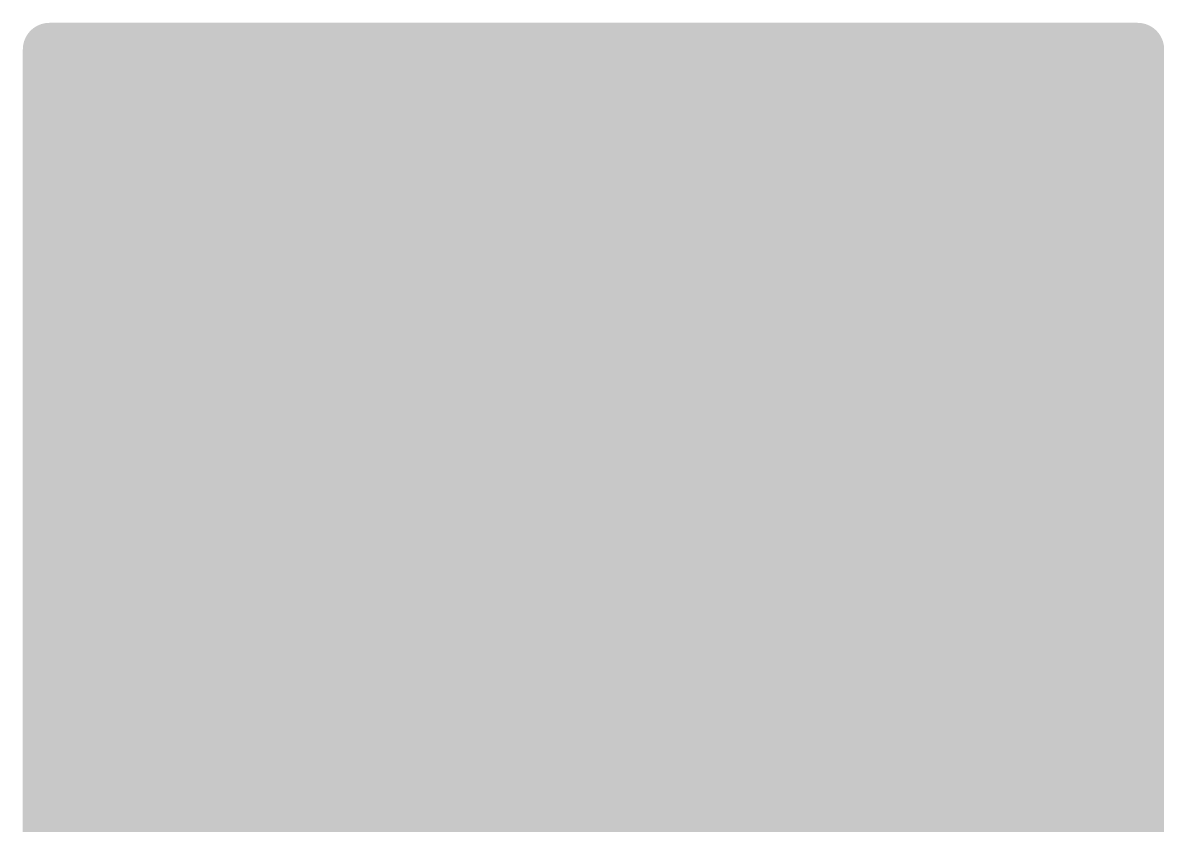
# Model space of a CAD drawing. Extents: x -4 to 157, y -7 to 87.
# Drawn here: x 61.795 to 62.341, y 29.325 to 29.708 of the extents above; entities that cross this region are included whole.
import ezdxf

# ---------------------------------------------------------------- set-up
doc = ezdxf.new("R2010")
doc.units = 0
doc.layers.add('2D_LINE_126', color=255, linetype='CONTINUOUS')

# ---------------------------------------------------------------- blocks, each defined once
blk = doc.blocks.new('SMOOTH_0$0254')
at = {"const_width": 0.0127}
blk.add_lwpolyline([(-0.00635, 0, 1), (0.00635, 0, 1)], format="xyb", close=True, dxfattribs=at)
blk = doc.blocks.new('DRAWING_207')
at = {"layer": '2D_LINE_126', "const_width": 0.0254}
for points in [[(0, 3.43136), (-0.51989, 3.43136)], [(-0.51989, 3.43136), (-0.51989, 1.14379)], [(-0.51989, 3.43086), (-0.51939, 3.43136)], [(-0.51989, 3.42946), (-0.51799, 3.43136)], [(-0.51989, 3.42808), (-0.51661, 3.43136)], [(-0.51989, 3.42669), (-0.51522, 3.43136)], [(-0.51989, 3.4253), (-0.51383, 3.43136)], [(-0.51989, 3.42391), (-0.51244, 3.43136)], [(-0.51989, 3.42252), (-0.51105, 3.43136)], [(-0.51989, 3.42113), (-0.50966, 3.43136)], [(-0.51989, 3.41974), (-0.50827, 3.43136)], [(-0.51989, 3.41835), (-0.50688, 3.43136)], [(-0.51989, 3.41696), (-0.50549, 3.43136)], [(-0.51989, 3.41557), (-0.5041, 3.43136)], [(-0.51989, 3.41418), (-0.50271, 3.43136)], [(-0.51989, 3.41279), (-0.50132, 3.43136)], [(-0.51989, 3.4114), (-0.49993, 3.43136)], [(-0.51989, 3.41001), (-0.49854, 3.43136)], [(-0.51989, 3.40862), (-0.49715, 3.43136)], [(-0.51989, 3.40723), (-0.49576, 3.43136)], [(-0.51989, 3.40584), (-0.49437, 3.43136)], [(-0.51989, 3.40445), (-0.49298, 3.43136)], [(-0.51989, 3.40306), (-0.49159, 3.43136)], [(-0.51989, 3.40168), (-0.49021, 3.43136)], [(-0.51989, 3.40029), (-0.48882, 3.43136)], [(-0.51989, 3.3989), (-0.48743, 3.43136)], [(-0.51989, 3.39751), (-0.48604, 3.43136)], [(-0.51989, 3.39612), (-0.48465, 3.43136)], [(-0.51989, 3.39473), (-0.48326, 3.43136)], [(-0.51989, 3.39334), (-0.48187, 3.43136)], [(-0.51989, 3.39195), (-0.48048, 3.43136)], [(-0.51989, 3.39056), (-0.47909, 3.43136)], [(-0.51989, 3.38917), (-0.4777, 3.43136)], [(-0.51989, 3.38778), (-0.47631, 3.43136)], [(-0.51989, 3.38639), (-0.47492, 3.43136)], [(-0.51989, 3.385), (-0.47353, 3.43136)], [(-0.51989, 3.38361), (-0.47214, 3.43136)], [(-0.51989, 3.38222), (-0.47075, 3.43136)], [(-0.51989, 3.38083), (-0.46936, 3.43136)], [(-0.51989, 3.37944), (-0.46797, 3.43136)], [(-0.51989, 3.37806), (-0.46659, 3.43136)], [(-0.51989, 3.37667), (-0.4652, 3.43136)], [(-0.51989, 3.37528), (-0.46381, 3.43136)], [(-0.51989, 3.37389), (-0.46242, 3.43136)], [(-0.51989, 3.3725), (-0.46103, 3.43136)], [(-0.51989, 3.37111), (-0.45964, 3.43136)], [(-0.51989, 3.36972), (-0.45825, 3.43136)], [(-0.51989, 3.36833), (-0.45686, 3.43136)], [(-0.51989, 3.36694), (-0.45547, 3.43136)], [(-0.51989, 3.36555), (-0.45408, 3.43136)], [(-0.51989, 3.36416), (-0.45269, 3.43136)], [(-0.51989, 3.36277), (-0.4513, 3.43136)], [(-0.51989, 3.36138), (-0.44991, 3.43136)], [(-0.51989, 3.35999), (-0.44852, 3.43136)], [(-0.51989, 3.3586), (-0.44713, 3.43136)], [(-0.51989, 3.35721), (-0.44574, 3.43136)], [(-0.51989, 3.35582), (-0.44435, 3.43136)], [(-0.51989, 3.35443), (-0.44296, 3.43136)], [(-0.51989, 3.35304), (-0.44157, 3.43136)], [(-0.51989, 3.35166), (-0.44019, 3.43136)], [(-0.51989, 3.35026), (-0.43879, 3.43136)], [(-0.51989, 3.34888), (-0.43741, 3.43136)], [(-0.51989, 3.34749), (-0.43602, 3.43136)], [(-0.51989, 3.3461), (-0.43463, 3.43136)], [(-0.51989, 3.34471), (-0.43324, 3.43136)], [(-0.51989, 3.34332), (-0.43185, 3.43136)], [(-0.51989, 3.34193), (-0.43046, 3.43136)], [(-0.51989, 3.34054), (-0.42907, 3.43136)], [(-0.51989, 3.33915), (-0.42768, 3.43136)], [(-0.51989, 3.33776), (-0.42629, 3.43136)], [(-0.51989, 3.33637), (-0.4249, 3.43136)], [(-0.51989, 3.33498), (-0.42351, 3.43136)], [(-0.51989, 3.33359), (-0.42212, 3.43136)], [(-0.51989, 3.3322), (-0.42073, 3.43136)], [(-0.51989, 3.33081), (-0.41934, 3.43136)], [(-0.51989, 3.32942), (-0.41795, 3.43136)], [(-0.51989, 3.32803), (-0.41656, 3.43136)], [(-0.51989, 3.32664), (-0.41517, 3.43136)], [(-0.51989, 3.32526), (-0.41379, 3.43136)], [(-0.51989, 3.32387), (-0.4124, 3.43136)], [(-0.51989, 3.32248), (-0.41101, 3.43136)], [(-0.51989, 3.32109), (-0.40962, 3.43136)], [(-0.51989, 3.3197), (-0.40823, 3.43136)], [(-0.51989, 3.31831), (-0.40684, 3.43136)], [(-0.51989, 3.31692), (-0.40545, 3.43136)], [(-0.51989, 3.31553), (-0.40406, 3.43136)], [(-0.51989, 3.31414), (-0.40267, 3.43136)], [(-0.51989, 3.31275), (-0.40128, 3.43136)], [(-0.51989, 3.31136), (-0.39989, 3.43136)], [(-0.51989, 3.30997), (-0.3985, 3.43136)], [(-0.51989, 3.30858), (-0.39711, 3.43136)], [(-0.51989, 3.30719), (-0.39572, 3.43136)], [(-0.51989, 3.3058), (-0.39433, 3.43136)], [(-0.51989, 3.30441), (-0.39294, 3.43136)], [(-0.51989, 3.30302), (-0.39155, 3.43136)], [(-0.51989, 3.30163), (-0.39016, 3.43136)], [(-0.51989, 3.30025), (-0.38878, 3.43136)], [(-0.51989, 3.29886), (-0.38739, 3.43136)], [(-0.51989, 3.29747), (-0.386, 3.43136)], [(-0.51989, 3.29608), (-0.38461, 3.43136)], [(-0.51989, 3.29469), (-0.38322, 3.43136)], [(-0.51989, 3.2933), (-0.38183, 3.43136)], [(-0.51989, 3.29191), (-0.38044, 3.43136)], [(-0.51989, 3.29052), (-0.37905, 3.43136)], [(-0.51989, 3.28913), (-0.37766, 3.43136)], [(-0.51989, 3.28774), (-0.37627, 3.43136)], [(-0.51989, 3.28635), (-0.37488, 3.43136)], [(-0.51989, 3.28496), (-0.37349, 3.43136)], [(-0.51989, 3.28357), (-0.3721, 3.43136)], [(-0.51989, 3.28218), (-0.37071, 3.43136)], [(-0.51989, 3.28079), (-0.36932, 3.43136)], [(-0.51989, 3.2794), (-0.36793, 3.43136)], [(-0.51989, 3.27801), (-0.36654, 3.43136)], [(-0.51989, 3.27662), (-0.36515, 3.43136)], [(-0.51989, 3.27523), (-0.36377, 3.43136)], [(-0.51989, 3.27384), (-0.36237, 3.43136)], [(-0.51989, 3.27246), (-0.36099, 3.43136)], [(-0.51989, 3.27107), (-0.3596, 3.43136)], [(-0.51989, 3.26968), (-0.35821, 3.43136)], [(-0.51989, 3.26829), (-0.35682, 3.43136)], [(-0.51989, 3.2669), (-0.35543, 3.43136)], [(-0.51989, 3.26551), (-0.35404, 3.43136)], [(-0.51989, 3.26412), (-0.35265, 3.43136)], [(-0.51989, 3.26273), (-0.35126, 3.43136)], [(-0.51989, 3.26134), (-0.34987, 3.43136)], [(-0.51989, 3.25995), (-0.34848, 3.43136)], [(-0.51989, 3.25856), (-0.34709, 3.43136)], [(-0.51989, 3.25717), (-0.3457, 3.43136)], [(-0.51989, 3.25578), (-0.34431, 3.43136)], [(-0.51989, 3.25439), (-0.34292, 3.43136)], [(-0.51989, 3.253), (-0.34153, 3.43136)], [(-0.51989, 3.25161), (-0.34014, 3.43136)], [(-0.51989, 3.25022), (-0.33875, 3.43136)], [(-0.51989, 3.24883), (-0.33736, 3.43136)], [(-0.51989, 3.24745), (-0.33598, 3.43136)], [(-0.51989, 3.24606), (-0.33459, 3.43136)], [(-0.51989, 3.24467), (-0.3332, 3.43136)], [(-0.51989, 3.24328), (-0.33181, 3.43136)], [(-0.51989, 3.24189), (-0.33042, 3.43136)], [(-0.51989, 3.2405), (-0.32903, 3.43136)], [(-0.51989, 3.23911), (-0.32764, 3.43136)], [(-0.51989, 3.23772), (-0.32625, 3.43136)], [(-0.51989, 3.23633), (-0.32486, 3.43136)], [(-0.51989, 3.23494), (-0.32347, 3.43136)], [(-0.51989, 3.23355), (-0.32208, 3.43136)], [(-0.51989, 3.23216), (-0.32069, 3.43136)], [(-0.51989, 3.23077), (-0.3193, 3.43136)], [(-0.51989, 3.22938), (-0.31791, 3.43136)], [(-0.51989, 3.22799), (-0.31652, 3.43136)], [(-0.51989, 3.2266), (-0.31513, 3.43136)], [(-0.51989, 3.22521), (-0.31374, 3.43136)], [(-0.51989, 3.22382), (-0.31235, 3.43136)], [(-0.51989, 3.22243), (-0.31097, 3.43136)], [(-0.51989, 3.22105), (-0.30958, 3.43136)], [(-0.51989, 3.21966), (-0.30819, 3.43136)], [(-0.51989, 3.21827), (-0.3068, 3.43136)], [(-0.51989, 3.21688), (-0.30541, 3.43136)], [(-0.51989, 3.21549), (-0.30402, 3.43136)], [(-0.51989, 3.2141), (-0.30263, 3.43136)], [(-0.51989, 3.21271), (-0.30124, 3.43136)], [(-0.51989, 3.21132), (-0.29985, 3.43136)], [(-0.51989, 3.20993), (-0.29846, 3.43136)], [(-0.51989, 3.20854), (-0.29707, 3.43136)], [(-0.51989, 3.20715), (-0.29568, 3.43136)], [(-0.51989, 3.20576), (-0.29429, 3.43136)], [(-0.51989, 3.20437), (-0.2929, 3.43136)], [(-0.51989, 3.20298), (-0.29151, 3.43136)], [(-0.51989, 3.20159), (-0.29012, 3.43136)], [(-0.51989, 3.2002), (-0.28873, 3.43136)], [(-0.51989, 3.19881), (-0.28734, 3.43136)], [(-0.51989, 3.19742), (-0.28595, 3.43136)], [(-0.51989, 3.19603), (-0.28457, 3.43136)], [(-0.51989, 3.19464), (-0.28317, 3.43136)], [(-0.51989, 3.19326), (-0.28179, 3.43136)], [(-0.51989, 3.19187), (-0.2804, 3.43136)], [(-0.51989, 3.19048), (-0.27901, 3.43136)], [(-0.51989, 3.18909), (-0.27762, 3.43136)], [(-0.51989, 3.1877), (-0.27623, 3.43136)], [(-0.51989, 3.18631), (-0.27484, 3.43136)], [(-0.51989, 3.18492), (-0.27345, 3.43136)], [(-0.51989, 3.18353), (-0.27206, 3.43136)], [(-0.51989, 3.18214), (-0.27067, 3.43136)], [(-0.51989, 3.18075), (-0.26928, 3.43136)], [(-0.51989, 3.17936), (-0.26789, 3.43136)], [(-0.51989, 3.17797), (-0.2665, 3.43136)], [(-0.51989, 3.17658), (-0.26511, 3.43136)], [(-0.51989, 3.17519), (-0.26372, 3.43136)], [(-0.51989, 3.1738), (-0.26233, 3.43136)], [(-0.51989, 3.17241), (-0.26094, 3.43136)], [(-0.51989, 3.17102), (-0.25955, 3.43136)], [(-0.51989, 3.16964), (-0.25817, 3.43136)], [(-0.51989, 3.16825), (-0.25678, 3.43136)], [(-0.51989, 3.16686), (-0.25539, 3.43136)], [(-0.51989, 3.16547), (-0.254, 3.43136)], [(-0.51989, 3.16408), (-0.25261, 3.43136)], [(-0.51989, 3.16269), (-0.25122, 3.43136)], [(-0.51989, 3.1613), (-0.24983, 3.43136)], [(-0.51989, 3.15991), (-0.24844, 3.43136)], [(-0.51989, 3.15852), (-0.24705, 3.43136)], [(-0.51989, 3.15713), (-0.24566, 3.43136)], [(-0.51989, 3.15574), (-0.24427, 3.43136)], [(-0.51989, 3.15435), (-0.24288, 3.43136)], [(-0.51989, 3.15296), (-0.24149, 3.43136)], [(-0.51989, 3.15157), (-0.2401, 3.43136)], [(-0.51989, 3.15018), (-0.23871, 3.43136)], [(-0.51989, 3.14879), (-0.23732, 3.43136)], [(-0.51989, 3.1474), (-0.23593, 3.43136)], [(-0.51989, 3.14601), (-0.23454, 3.43136)], [(-0.51989, 3.14463), (-0.23316, 3.43136)], [(-0.51989, 3.14323), (-0.23177, 3.43136)], [(-0.51989, 3.14185), (-0.23038, 3.43136)], [(-0.51989, 3.14046), (-0.22899, 3.43136)], [(-0.51989, 3.13907), (-0.2276, 3.43136)], [(-0.51989, 3.13768), (-0.22621, 3.43136)], [(-0.51989, 3.13629), (-0.22482, 3.43136)], [(-0.51989, 3.1349), (-0.22343, 3.43136)], [(-0.51989, 3.13351), (-0.22204, 3.43136)], [(-0.51989, 3.13212), (-0.22065, 3.43136)], [(-0.51989, 3.13073), (-0.21926, 3.43136)], [(-0.51989, 3.12934), (-0.21787, 3.43136)], [(-0.51989, 3.12795), (-0.21648, 3.43136)], [(-0.51989, 3.12656), (-0.21509, 3.43136)], [(-0.51989, 3.12517), (-0.2137, 3.43136)], [(-0.51989, 3.12378), (-0.21231, 3.43136)], [(-0.51989, 3.12239), (-0.21092, 3.43136)], [(-0.51989, 3.121), (-0.20953, 3.43136)], [(-0.51989, 3.11961), (-0.20815, 3.43136)], [(-0.51989, 3.11822), (-0.20675, 3.43136)], [(-0.51989, 3.11683), (-0.20537, 3.43136)], [(-0.51989, 3.11545), (-0.20398, 3.43136)], [(-0.51989, 3.11406), (-0.20259, 3.43136)], [(-0.51989, 3.11267), (-0.2012, 3.43136)], [(-0.51989, 3.11128), (-0.19981, 3.43136)], [(-0.51989, 3.10989), (-0.19842, 3.43136)], [(-0.51989, 3.1085), (-0.19703, 3.43136)], [(-0.51989, 3.10711), (-0.19564, 3.43136)], [(-0.51989, 3.10572), (-0.19425, 3.43136)], [(-0.51989, 3.10433), (-0.19286, 3.43136)], [(-0.51989, 3.10294), (-0.19147, 3.43136)], [(-0.51989, 3.10155), (-0.19008, 3.43136)], [(-0.51989, 3.10016), (-0.18869, 3.43136)], [(-0.51989, 3.09877), (-0.1873, 3.43136)], [(-0.51989, 3.09738), (-0.18591, 3.43136)], [(-0.51989, 3.09599), (-0.18452, 3.43136)], [(-0.51989, 3.0946), (-0.18313, 3.43136)], [(-0.51989, 3.09321), (-0.18174, 3.43136)], [(-0.51989, 3.09183), (-0.18036, 3.43136)], [(-0.51989, 3.09044), (-0.17897, 3.43136)], [(-0.51989, 3.08905), (-0.17758, 3.43136)], [(-0.51989, 3.08766), (-0.17619, 3.43136)], [(-0.51989, 3.08627), (-0.1748, 3.43136)], [(-0.51989, 3.08488), (-0.17341, 3.43136)], [(-0.51989, 3.08349), (-0.17202, 3.43136)], [(-0.51989, 3.0821), (-0.17063, 3.43136)], [(-0.51989, 3.08071), (-0.16924, 3.43136)], [(-0.51989, 3.07932), (-0.16785, 3.43136)], [(-0.51989, 3.07793), (-0.16646, 3.43136)], [(-0.51989, 3.07654), (-0.16507, 3.43136)], [(-0.51989, 3.07515), (-0.16368, 3.43136)], [(-0.51989, 3.07376), (-0.16229, 3.43136)], [(-0.51989, 3.07237), (-0.1609, 3.43136)], [(-0.51989, 3.07098), (-0.15951, 3.43136)], [(-0.51989, 3.06959), (-0.15812, 3.43136)], [(-0.51989, 3.0682), (-0.15673, 3.43136)], [(-0.51989, 3.06681), (-0.15535, 3.43136)], [(-0.51989, 3.06543), (-0.15396, 3.43136)], [(-0.51989, 3.06403), (-0.15257, 3.43136)], [(-0.51989, 3.06265), (-0.15118, 3.43136)], [(-0.51989, 3.06126), (-0.14979, 3.43136)], [(-0.51989, 3.05987), (-0.1484, 3.43136)], [(-0.51989, 3.05848), (-0.14701, 3.43136)], [(-0.51989, 3.05709), (-0.14562, 3.43136)], [(-0.51989, 3.0557), (-0.14423, 3.43136)], [(-0.51989, 3.05431), (-0.14284, 3.43136)], [(-0.51989, 3.05292), (-0.14145, 3.43136)], [(-0.51989, 3.05153), (-0.14006, 3.43136)], [(-0.51989, 3.05014), (-0.13867, 3.43136)], [(-0.51989, 3.04875), (-0.13728, 3.43136)], [(-0.51989, 3.04736), (-0.13589, 3.43136)], [(-0.51989, 3.04597), (-0.1345, 3.43136)], [(-0.51989, 3.04458), (-0.13311, 3.43136)], [(-0.51989, 3.04319), (-0.13172, 3.43136)], [(-0.51989, 3.0418), (-0.13033, 3.43136)], [(-0.51989, 3.04041), (-0.12895, 3.43136)], [(-0.51989, 3.03903), (-0.12756, 3.43136)], [(-0.51989, 3.03764), (-0.12617, 3.43136)], [(-0.51989, 3.03625), (-0.12478, 3.43136)], [(-0.51989, 3.03486), (-0.12339, 3.43136)], [(-0.51989, 3.03347), (-0.122, 3.43136)], [(-0.51989, 3.03208), (-0.12061, 3.43136)], [(-0.51989, 3.03069), (-0.11922, 3.43136)], [(-0.51989, 3.0293), (-0.11783, 3.43136)], [(-0.51989, 3.02791), (-0.11644, 3.43136)], [(-0.51989, 3.02652), (-0.11505, 3.43136)], [(-0.51989, 3.02513), (-0.11366, 3.43136)], [(-0.51989, 3.02374), (-0.11227, 3.43136)], [(-0.51989, 3.02235), (-0.11088, 3.43136)], [(-0.51989, 3.02096), (-0.10949, 3.43136)], [(-0.51989, 3.01957), (-0.1081, 3.43136)], [(-0.51989, 3.01818), (-0.10671, 3.43136)], [(-0.51989, 3.01679), (-0.10532, 3.43136)], [(-0.51989, 3.0154), (-0.10393, 3.43136)], [(-0.51989, 3.01402), (-0.10255, 3.43136)], [(-0.51989, 3.01263), (-0.10116, 3.43136)], [(-0.51989, 3.01124), (-0.09977, 3.43136)], [(-0.51989, 3.00985), (-0.09838, 3.43136)], [(-0.51989, 3.00846), (-0.09699, 3.43136)], [(-0.51989, 3.00707), (-0.0956, 3.43136)], [(-0.51989, 3.00568), (-0.09421, 3.43136)], [(-0.51989, 3.00429), (-0.09282, 3.43136)], [(-0.51989, 3.0029), (-0.09143, 3.43136)], [(-0.51989, 3.00151), (-0.09004, 3.43136)], [(-0.51989, 3.00012), (-0.08865, 3.43136)], [(-0.51989, 2.99873), (-0.08726, 3.43136)], [(-0.51989, 2.99734), (-0.08587, 3.43136)], [(-0.51989, 2.99595), (-0.08448, 3.43136)], [(-0.51989, 2.99456), (-0.08309, 3.43136)], [(-0.51989, 2.99317), (-0.0817, 3.43136)], [(-0.51989, 2.99178), (-0.08031, 3.43136)], [(-0.51989, 2.99039), (-0.07892, 3.43136)], [(-0.51989, 2.98901), (-0.07754, 3.43136)], [(-0.51989, 2.98761), (-0.07615, 3.43136)], [(-0.51989, 2.98623), (-0.07476, 3.43136)], [(-0.51989, 2.98484), (-0.07337, 3.43136)], [(-0.51989, 2.98345), (-0.07198, 3.43136)], [(-0.51989, 2.98206), (-0.07059, 3.43136)], [(-0.51989, 2.98067), (-0.0692, 3.43136)], [(-0.51989, 2.97928), (-0.06781, 3.43136)], [(-0.51989, 2.97789), (-0.06642, 3.43136)], [(-0.51989, 2.9765), (-0.06503, 3.43136)], [(-0.51989, 2.97511), (-0.06364, 3.43136)], [(-0.51989, 2.97372), (-0.06225, 3.43136)], [(-0.51989, 2.97233), (-0.06086, 3.43136)], [(-0.51989, 2.97094), (-0.05947, 3.43136)], [(-0.51989, 2.96955), (-0.05808, 3.43136)], [(-0.51989, 2.96816), (-0.05669, 3.43136)], [(-0.51989, 2.96677), (-0.0553, 3.43136)], [(-0.51989, 2.96538), (-0.05391, 3.43136)], [(-0.51989, 2.96399), (-0.05252, 3.43136)], [(-0.51989, 2.9626), (-0.05113, 3.43136)], [(-0.51989, 2.96122), (-0.04975, 3.43136)], [(-0.51989, 2.95983), (-0.04836, 3.43136)], [(-0.51989, 2.95844), (-0.04697, 3.43136)], [(-0.51989, 2.95705), (-0.04558, 3.43136)], [(-0.51989, 2.95566), (-0.04419, 3.43136)], [(-0.51989, 2.95427), (-0.0428, 3.43136)], [(-0.51989, 2.95288), (-0.04141, 3.43136)], [(-0.51989, 2.95149), (-0.04002, 3.43136)], [(-0.51989, 2.9501), (-0.03863, 3.43136)], [(-0.51989, 2.94871), (-0.03724, 3.43136)], [(-0.51989, 2.94732), (-0.03585, 3.43136)], [(-0.51989, 2.94593), (-0.03446, 3.43136)], [(-0.51989, 2.94454), (-0.03307, 3.43136)], [(-0.51989, 2.94315), (-0.03168, 3.43136)], [(-0.51989, 2.94176), (-0.03029, 3.43136)], [(-0.51989, 2.94037), (-0.0289, 3.43136)], [(-0.51989, 2.93898), (-0.02751, 3.43136)], [(-0.51989, 2.93759), (-0.02612, 3.43136)], [(-0.51989, 2.93621), (-0.02474, 3.43136)], [(-0.51989, 2.93482), (-0.02335, 3.43136)], [(-0.51989, 2.93343), (-0.02196, 3.43136)], [(-0.51989, 2.93204), (-0.02057, 3.43136)], [(-0.51989, 2.93065), (-0.01918, 3.43136)], [(-0.51989, 2.92926), (-0.01779, 3.43136)], [(-0.51989, 2.92787), (-0.0164, 3.43136)], [(-0.51989, 2.92648), (-0.01501, 3.43136)], [(-0.51989, 2.92509), (-0.01362, 3.43136)], [(-0.51989, 2.9237), (-0.01223, 3.43136)], [(-0.51989, 2.92231), (-0.01084, 3.43136)], [(-0.51989, 2.92092), (-0.00945, 3.43136)], [(-0.51989, 2.91953), (-0.00806, 3.43136)], [(-0.51989, 2.91814), (-0.00667, 3.43136)], [(-0.51989, 2.91675), (-0.00528, 3.43136)], [(-0.51989, 2.91536), (-0.00389, 3.43136)], [(-0.51989, 2.91397), (-0.0025, 3.43136)], [(-0.51989, 2.91258), (-0.00111, 3.43136)], [(-0.51989, 2.91119), (0, 3.43109)], [(-0.51989, 2.90981), (0, 3.4297)], [(-0.51989, 2.90841), (0, 3.42831)], [(0, 2.59954), (0, 3.43136)], [(-0.51989, 2.90703), (0, 3.42692)], [(-0.51989, 2.90564), (0, 3.42553)], [(-0.51989, 2.90425), (0, 3.42414)], [(-0.51989, 2.90286), (0, 3.42275)], [(-0.51989, 2.90147), (0, 3.42136)], [(-0.51989, 2.90008), (0, 3.41997)], [(-0.51989, 2.89869), (0, 3.41858)], [(-0.51989, 2.8973), (0, 3.41719)], [(-0.51989, 2.89591), (0, 3.4158)], [(-0.51989, 2.89452), (0, 3.41441)], [(-0.51989, 2.89313), (0, 3.41302)], [(-0.51989, 2.89174), (0, 3.41163)], [(-0.51989, 2.89035), (0, 3.41024)], [(-0.51989, 2.88896), (0, 3.40885)], [(-0.51989, 2.88757), (0, 3.40747)], [(-0.51989, 2.88618), (0, 3.40608)], [(-0.51989, 2.88479), (0, 3.40469)], [(-0.51989, 2.88341), (0, 3.4033)], [(-0.51989, 2.88202), (0, 3.40191)], [(-0.51989, 2.88063), (0, 3.40052)], [(-0.51989, 2.87924), (0, 3.39913)], [(-0.51989, 2.87785), (0, 3.39774)], [(-0.51989, 2.87646), (0, 3.39635)], [(-0.51989, 2.87507), (0, 3.39496)], [(-0.51989, 2.87368), (0, 3.39357)], [(-0.51989, 2.87229), (0, 3.39218)], [(-0.51989, 2.8709), (0, 3.39079)], [(-0.51989, 2.86951), (0, 3.3894)], [(-0.51989, 2.86812), (0, 3.38801)], [(-0.51989, 2.86673), (0, 3.38662)], [(-0.51989, 2.86534), (0, 3.38523)], [(-0.51989, 2.86395), (0, 3.38384)], [(-0.51989, 2.86256), (0, 3.38246)], [(-0.51989, 2.86117), (0, 3.38107)], [(-0.51989, 2.85978), (0, 3.37968)], [(-0.51989, 2.8584), (0, 3.37829)], [(-0.51989, 2.85701), (0, 3.3769)], [(-0.51989, 2.85562), (0, 3.37551)], [(-0.51989, 2.85423), (0, 3.37412)], [(-0.51989, 2.85284), (0, 3.37273)], [(-0.51989, 2.85145), (0, 3.37134)], [(-0.51989, 2.85006), (0, 3.36995)], [(-0.51989, 2.84867), (0, 3.36856)], [(-0.51989, 2.84728), (0, 3.36717)], [(-0.51989, 2.84589), (0, 3.36578)], [(-0.51989, 2.8445), (0, 3.36439)], [(-0.51989, 2.84311), (0, 3.363)], [(-0.51989, 2.84172), (0, 3.36161)], [(-0.51989, 2.84033), (0, 3.36022)], [(-0.51989, 2.83894), (0, 3.35883)], [(-0.51989, 2.83755), (0, 3.35745)], [(-0.51989, 2.83616), (0, 3.35605)], [(-0.51989, 2.83477), (0, 3.35467)], [(-0.51989, 2.83339), (0, 3.35328)], [(-0.51989, 2.83199), (0, 3.35189)], [(-0.51989, 2.83061), (0, 3.3505)], [(-0.51989, 2.82922), (0, 3.34911)], [(-0.51989, 2.82783), (0, 3.34772)], [(-0.51989, 2.82644), (0, 3.34633)], [(-0.51989, 2.82505), (0, 3.34494)], [(-0.51989, 2.82366), (0, 3.34355)], [(-0.51989, 2.82227), (0, 3.34216)], [(-0.51989, 2.82088), (0, 3.34077)], [(-0.51989, 2.81949), (0, 3.33938)], [(-0.51989, 2.8181), (0, 3.33799)], [(-0.51989, 2.81671), (0, 3.3366)], [(-0.51989, 2.81532), (0, 3.33521)], [(-0.51989, 2.81393), (0, 3.33382)], [(-0.51989, 2.81254), (0, 3.33243)], [(-0.51989, 2.81115), (0, 3.33104)], [(-0.51989, 2.80976), (0, 3.32966)], [(-0.51989, 2.80837), (0, 3.32827)], [(-0.51989, 2.80698), (0, 3.32688)], [(-0.51989, 2.8056), (0, 3.32549)], [(-0.51989, 2.80421), (0, 3.3241)], [(-0.51989, 2.80282), (0, 3.32271)], [(-0.51989, 2.80143), (0, 3.32132)], [(-0.51989, 2.80004), (0, 3.31993)], [(-0.51989, 2.79865), (0, 3.31854)], [(-0.51989, 2.79726), (0, 3.31715)], [(-0.51989, 2.79587), (0, 3.31576)], [(-0.51989, 2.79448), (0, 3.31437)], [(-0.51989, 2.79309), (0, 3.31298)], [(-0.51989, 2.7917), (0, 3.31159)], [(-0.51989, 2.79031), (0, 3.3102)], [(-0.51989, 2.78892), (0, 3.30881)], [(-0.51989, 2.78753), (0, 3.30742)], [(-0.51989, 2.78614), (0, 3.30603)], [(-0.51989, 2.78475), (0, 3.30465)], [(-0.51989, 2.78336), (0, 3.30326)], [(-0.51989, 2.78197), (0, 3.30187)], [(-0.51989, 2.78059), (0, 3.30048)], [(-0.51989, 2.7792), (0, 3.29909)], [(-0.51989, 2.77781), (0, 3.2977)], [(-0.51989, 2.77642), (0, 3.29631)], [(-0.51989, 2.77503), (0, 3.29492)], [(-0.51989, 2.77364), (0, 3.29353)], [(-0.51989, 2.77225), (0, 3.29214)], [(-0.51989, 2.77086), (0, 3.29075)], [(-0.51989, 2.76947), (0, 3.28936)], [(-0.51989, 2.76808), (0, 3.28797)], [(-0.51989, 2.76669), (0, 3.28658)], [(-0.51989, 2.7653), (0, 3.28519)], [(-0.51989, 2.76391), (0, 3.2838)], [(-0.51989, 2.76252), (0, 3.28241)], [(-0.51989, 2.76113), (0, 3.28102)], [(-0.51989, 2.75974), (0, 3.27963)], [(-0.51989, 2.75835), (0, 3.27825)], [(-0.51989, 2.75696), (0, 3.27686)], [(-0.51989, 2.75557), (0, 3.27547)], [(-0.51989, 2.75419), (0, 3.27408)], [(-0.51989, 2.7528), (0, 3.27269)], [(-0.51989, 2.75141), (0, 3.2713)], [(-0.51989, 2.75002), (0, 3.26991)], [(-0.51989, 2.74863), (0, 3.26852)], [(-0.51989, 2.74724), (0, 3.26713)], [(-0.51989, 2.74585), (0, 3.26574)], [(-0.51989, 2.74446), (0, 3.26435)], [(-0.51989, 2.74307), (0, 3.26296)], [(-0.51989, 2.74168), (0, 3.26157)], [(-0.51989, 2.74029), (0, 3.26018)], [(-0.51989, 2.7389), (0, 3.25879)], [(-0.51989, 2.73751), (0, 3.2574)], [(-0.51989, 2.73612), (0, 3.25601)], [(-0.51989, 2.73473), (0, 3.25462)], [(-0.51989, 2.73334), (0, 3.25323)], [(-0.51989, 2.73195), (0, 3.25185)], [(-0.51989, 2.73056), (0, 3.25046)], [(-0.51989, 2.72917), (0, 3.24907)], [(-0.51989, 2.72779), (0, 3.24768)], [(-0.51989, 2.7264), (0, 3.24629)], [(-0.51989, 2.72501), (0, 3.2449)], [(-0.51989, 2.72362), (0, 3.24351)], [(-0.51989, 2.72223), (0, 3.24212)], [(-0.51989, 2.72084), (0, 3.24073)], [(-0.51989, 2.71945), (0, 3.23934)], [(-0.51989, 2.71806), (0, 3.23795)], [(-0.51989, 2.71667), (0, 3.23656)], [(-0.51989, 2.71528), (0, 3.23517)], [(-0.51989, 2.71389), (0, 3.23378)], [(-0.51989, 2.7125), (0, 3.23239)], [(-0.51989, 2.71111), (0, 3.231)], [(-0.51989, 2.70972), (0, 3.22961)], [(-0.51989, 2.70833), (0, 3.22822)], [(-0.51989, 2.70694), (0, 3.22684)], [(-0.51989, 2.70555), (0, 3.22545)], [(-0.51989, 2.70416), (0, 3.22406)], [(-0.51989, 2.70278), (0, 3.22267)], [(-0.51989, 2.70139), (0, 3.22128)], [(-0.51989, 2.7), (0, 3.21989)], [(-0.51989, 2.69861), (0, 3.2185)], [(-0.51989, 2.69722), (0, 3.21711)], [(-0.51989, 2.69583), (0, 3.21572)], [(-0.51989, 2.69444), (0, 3.21433)], [(-0.51989, 2.69305), (0, 3.21294)], [(-0.51989, 2.69166), (0, 3.21155)], [(-0.51989, 2.69027), (0, 3.21016)], [(-0.51989, 2.68888), (0, 3.20877)], [(-0.51989, 2.68749), (0, 3.20738)], [(-0.51989, 2.6861), (0, 3.20599)], [(-0.51989, 2.68471), (0, 3.2046)], [(-0.51989, 2.68332), (0, 3.20321)], [(-0.51989, 2.68193), (0, 3.20183)], [(-0.51989, 2.68054), (0, 3.20043)], [(-0.51989, 2.67915), (0, 3.19905)], [(-0.51989, 2.67776), (0, 3.19766)], [(-0.51989, 2.67637), (0, 3.19627)], [(-0.51989, 2.67499), (0, 3.19488)], [(-0.51989, 2.6736), (0, 3.19349)], [(-0.51989, 2.67221), (0, 3.1921)], [(-0.51989, 2.67082), (0, 3.19071)], [(-0.51989, 2.66943), (0, 3.18932)], [(-0.51989, 2.66804), (0, 3.18793)], [(-0.51989, 2.66665), (0, 3.18654)], [(-0.51989, 2.66526), (0, 3.18515)], [(-0.51989, 2.66387), (0, 3.18376)], [(-0.51989, 2.66248), (0, 3.18237)], [(-0.51989, 2.66109), (0, 3.18098)], [(-0.51989, 2.6597), (0, 3.17959)], [(-0.51989, 2.65831), (0, 3.1782)], [(-0.51989, 2.65692), (0, 3.17681)], [(-0.51989, 2.65553), (0, 3.17542)], [(-0.51989, 2.65414), (0, 3.17404)], [(-0.51989, 2.65275), (0, 3.17265)], [(-0.51989, 2.65136), (0, 3.17126)], [(-0.51989, 2.64998), (0, 3.16987)], [(-0.51989, 2.64859), (0, 3.16848)], [(-0.51989, 2.6472), (0, 3.16709)], [(-0.51989, 2.64581), (0, 3.1657)], [(-0.51989, 2.64442), (0, 3.16431)], [(-0.51989, 2.64303), (0, 3.16292)], [(-0.51989, 2.64164), (0, 3.16153)], [(-0.51989, 2.64025), (0, 3.16014)], [(-0.51989, 2.63886), (0, 3.15875)], [(-0.51989, 2.63747), (0, 3.15736)], [(-0.51989, 2.63608), (0, 3.15597)], [(-0.51989, 2.63469), (0, 3.15458)], [(-0.51989, 2.6333), (0, 3.15319)], [(-0.51989, 2.63191), (0, 3.1518)], [(-0.51989, 2.63052), (0, 3.15041)], [(-0.51989, 2.62913), (0, 3.14903)], [(-0.51989, 2.62774), (0, 3.14764)], [(-0.51989, 2.62635), (0, 3.14625)], [(-0.51989, 2.62496), (0, 3.14486)], [(-0.51989, 2.62358), (0, 3.14347)], [(-0.51989, 2.62219), (0, 3.14208)], [(-0.51989, 2.6208), (0, 3.14069)], [(-0.51989, 2.61941), (0, 3.1393)], [(-0.51989, 2.61802), (0, 3.13791)], [(-0.51989, 2.61663), (0, 3.13652)], [(-0.51989, 2.61524), (0, 3.13513)], [(-0.51989, 2.61385), (0, 3.13374)], [(-0.51989, 2.61246), (0, 3.13235)], [(-0.51989, 2.61107), (0, 3.13096)], [(-0.51989, 2.60968), (0, 3.12957)], [(-0.51989, 2.60829), (0, 3.12818)], [(-0.51989, 2.6069), (0, 3.12679)], [(-0.51989, 2.60551), (0, 3.1254)], [(-0.51989, 2.60412), (0, 3.12401)], [(-0.51989, 2.60273), (0, 3.12263)], [(-0.51989, 2.60134), (0, 3.12124)], [(-0.51989, 2.59995), (0, 3.11985)], [(-0.51989, 2.59856), (0, 3.11846)], [(-0.51989, 2.59718), (0, 3.11707)], [(-0.51989, 2.59579), (0, 3.11568)], [(-0.51989, 2.5944), (0, 3.11429)], [(-0.51989, 2.59301), (0, 3.1129)], [(-0.51989, 2.59162), (0, 3.11151)], [(-0.51989, 2.59023), (0, 3.11012)], [(-0.51989, 2.58884), (0, 3.10873)], [(-0.51989, 2.58745), (0, 3.10734)], [(-0.51989, 2.58606), (0, 3.10595)], [(-0.51989, 2.58467), (0, 3.10456)], [(-0.51989, 2.58328), (0, 3.10317)], [(-0.51989, 2.58189), (0, 3.10178)], [(-0.51989, 2.5805), (0, 3.10039)], [(-0.51989, 2.57911), (0, 3.099)], [(-0.51989, 2.57772), (0, 3.09761)], [(-0.51989, 2.57633), (0, 3.09623)], [(-0.51989, 2.57494), (0, 3.09484)], [(-0.51989, 2.57355), (0, 3.09345)], [(-0.51989, 2.57217), (0, 3.09206)], [(-0.51989, 2.57078), (0, 3.09067)], [(-0.51989, 2.56939), (0, 3.08928)], [(-0.51989, 2.568), (0, 3.08789)], [(-0.51989, 2.56661), (0, 3.0865)], [(-0.51989, 2.56522), (0, 3.08511)], [(-0.51989, 2.56383), (0, 3.08372)], [(-0.51989, 2.56244), (0, 3.08233)], [(-0.51989, 2.56105), (0, 3.08094)], [(-0.51989, 2.55966), (0, 3.07955)], [(-0.51989, 2.55827), (0, 3.07816)], [(-0.51989, 2.55688), (0, 3.07677)], [(-0.51989, 2.55549), (0, 3.07538)], [(-0.51989, 2.5541), (0, 3.07399)], [(-0.51989, 2.55271), (0, 3.0726)], [(-0.51989, 2.55132), (0, 3.07122)], [(-0.51989, 2.54993), (0, 3.06983)], [(-0.51989, 2.54854), (0, 3.06844)], [(-0.51989, 2.54716), (0, 3.06705)], [(-0.51989, 2.54576), (0, 3.06566)], [(-0.51989, 2.54438), (0, 3.06427)], [(-0.51989, 2.54299), (0, 3.06288)], [(-0.51989, 2.5416), (0, 3.06149)], [(-0.51989, 2.54021), (0, 3.0601)], [(-0.51989, 2.53882), (0, 3.05871)], [(-0.51989, 2.53743), (0, 3.05732)], [(-0.51989, 2.53604), (0, 3.05593)], [(-0.51989, 2.53465), (0, 3.05454)], [(-0.51989, 2.53326), (0, 3.05315)], [(-0.51989, 2.53187), (0, 3.05176)], [(-0.51989, 2.53048), (0, 3.05037)], [(-0.51989, 2.52909), (0, 3.04898)]]:
    blk.add_lwpolyline(points, dxfattribs=at)
at = {"layer": '2D_LINE_126'}
for p in [(-0.51989, 3.43136), (-0.51989, 3.43136), (-0.51989, 3.43086), (-0.51989, 3.42946), (-0.51939, 3.43136), (-0.51799, 3.43136), (-0.51661, 3.43136), (-0.51522, 3.43136), (-0.51383, 3.43136), (-0.51244, 3.43136), (-0.51105, 3.43136), (-0.50966, 3.43136), (-0.50827, 3.43136), (-0.50688, 3.43136), (-0.50549, 3.43136), (-0.5041, 3.43136), (-0.50271, 3.43136), (-0.50132, 3.43136), (-0.49993, 3.43136), (-0.49854, 3.43136), (-0.49715, 3.43136), (-0.49576, 3.43136), (-0.49437, 3.43136), (-0.49298, 3.43136), (-0.49159, 3.43136), (-0.49021, 3.43136), (-0.48882, 3.43136), (-0.48743, 3.43136), (-0.48604, 3.43136), (-0.48465, 3.43136), (-0.48326, 3.43136), (-0.48187, 3.43136), (-0.48048, 3.43136), (-0.47909, 3.43136), (-0.4777, 3.43136), (-0.47631, 3.43136), (-0.47492, 3.43136), (-0.47353, 3.43136), (-0.47214, 3.43136), (-0.47075, 3.43136), (-0.46936, 3.43136), (-0.46797, 3.43136), (-0.46659, 3.43136), (-0.4652, 3.43136), (-0.46381, 3.43136), (-0.46242, 3.43136), (-0.46103, 3.43136), (-0.45964, 3.43136), (-0.45825, 3.43136), (-0.45686, 3.43136), (-0.45547, 3.43136), (-0.45408, 3.43136), (-0.45269, 3.43136), (-0.4513, 3.43136), (-0.44991, 3.43136), (-0.44852, 3.43136), (-0.44713, 3.43136), (-0.44574, 3.43136), (-0.44435, 3.43136), (-0.44296, 3.43136), (-0.44157, 3.43136), (-0.44019, 3.43136), (-0.43879, 3.43136), (-0.43741, 3.43136), (-0.43602, 3.43136), (-0.43463, 3.43136), (-0.43324, 3.43136), (-0.43185, 3.43136), (-0.43046, 3.43136), (-0.42907, 3.43136), (-0.42768, 3.43136), (-0.42629, 3.43136), (-0.4249, 3.43136), (-0.42351, 3.43136), (-0.42212, 3.43136), (-0.42073, 3.43136), (-0.41934, 3.43136), (-0.41795, 3.43136), (-0.41656, 3.43136), (-0.41517, 3.43136), (-0.41379, 3.43136), (-0.4124, 3.43136), (-0.41101, 3.43136), (-0.40962, 3.43136), (-0.40823, 3.43136), (-0.40684, 3.43136), (-0.40545, 3.43136), (-0.40406, 3.43136), (-0.40267, 3.43136), (-0.40128, 3.43136), (-0.39989, 3.43136), (-0.3985, 3.43136), (-0.39711, 3.43136), (-0.39572, 3.43136), (-0.39433, 3.43136), (-0.39294, 3.43136), (-0.39155, 3.43136), (-0.39016, 3.43136), (-0.38878, 3.43136), (-0.38739, 3.43136), (-0.386, 3.43136), (-0.38461, 3.43136), (-0.38322, 3.43136), (-0.38183, 3.43136), (-0.38044, 3.43136), (-0.37905, 3.43136), (-0.37766, 3.43136), (-0.37627, 3.43136), (-0.37488, 3.43136), (-0.37349, 3.43136), (-0.3721, 3.43136), (-0.37071, 3.43136), (-0.36932, 3.43136), (-0.36793, 3.43136), (-0.36654, 3.43136), (-0.36515, 3.43136), (-0.36377, 3.43136), (-0.36237, 3.43136), (-0.36099, 3.43136), (-0.3596, 3.43136), (-0.35821, 3.43136), (-0.35682, 3.43136), (-0.35543, 3.43136), (-0.35404, 3.43136), (-0.35265, 3.43136), (-0.35126, 3.43136), (-0.34987, 3.43136), (-0.34848, 3.43136), (-0.34709, 3.43136), (-0.3457, 3.43136), (-0.34431, 3.43136), (-0.34292, 3.43136), (-0.34153, 3.43136), (-0.34014, 3.43136), (-0.33875, 3.43136), (-0.33736, 3.43136), (-0.33598, 3.43136), (-0.33459, 3.43136), (-0.3332, 3.43136), (-0.33181, 3.43136), (-0.33042, 3.43136), (-0.32903, 3.43136), (-0.32764, 3.43136), (-0.32625, 3.43136), (-0.32486, 3.43136), (-0.32347, 3.43136), (-0.32208, 3.43136), (-0.32069, 3.43136), (-0.3193, 3.43136), (-0.31791, 3.43136), (-0.31652, 3.43136), (-0.31513, 3.43136), (-0.31374, 3.43136), (-0.31235, 3.43136), (-0.31097, 3.43136), (-0.30958, 3.43136), (-0.30819, 3.43136), (-0.3068, 3.43136), (-0.30541, 3.43136), (-0.30402, 3.43136), (-0.30263, 3.43136), (-0.30124, 3.43136), (-0.29985, 3.43136), (-0.29846, 3.43136), (-0.29707, 3.43136), (-0.29568, 3.43136), (-0.29429, 3.43136), (-0.2929, 3.43136), (-0.29151, 3.43136), (-0.29012, 3.43136), (-0.28873, 3.43136), (-0.28734, 3.43136), (-0.28595, 3.43136), (-0.28457, 3.43136), (-0.28317, 3.43136), (-0.28179, 3.43136), (-0.2804, 3.43136), (-0.27901, 3.43136), (-0.27762, 3.43136), (-0.27623, 3.43136), (-0.27484, 3.43136), (-0.27345, 3.43136), (-0.27206, 3.43136), (-0.27067, 3.43136), (-0.26928, 3.43136), (-0.26789, 3.43136), (-0.2665, 3.43136), (-0.26511, 3.43136), (-0.26372, 3.43136), (-0.26233, 3.43136), (-0.26094, 3.43136), (-0.25955, 3.43136), (-0.25817, 3.43136), (-0.25678, 3.43136), (-0.25539, 3.43136), (-0.254, 3.43136), (-0.25261, 3.43136), (-0.25122, 3.43136), (-0.24983, 3.43136), (-0.24844, 3.43136), (-0.24705, 3.43136), (-0.24566, 3.43136), (-0.24427, 3.43136), (-0.24288, 3.43136), (-0.24149, 3.43136), (-0.2401, 3.43136), (-0.23871, 3.43136), (-0.23732, 3.43136), (-0.23593, 3.43136), (-0.23454, 3.43136), (-0.23316, 3.43136), (-0.23177, 3.43136), (-0.23038, 3.43136), (-0.22899, 3.43136), (-0.2276, 3.43136), (-0.22621, 3.43136), (-0.22482, 3.43136), (-0.22343, 3.43136), (-0.22204, 3.43136), (-0.22065, 3.43136), (-0.21926, 3.43136), (-0.21787, 3.43136), (-0.21648, 3.43136), (-0.21509, 3.43136), (-0.2137, 3.43136), (-0.21231, 3.43136), (-0.21092, 3.43136), (-0.20953, 3.43136), (-0.20815, 3.43136), (-0.20675, 3.43136), (-0.20537, 3.43136), (-0.20398, 3.43136), (-0.20259, 3.43136), (-0.2012, 3.43136), (-0.19981, 3.43136), (-0.19842, 3.43136), (-0.19703, 3.43136), (-0.19564, 3.43136), (-0.19425, 3.43136), (-0.19286, 3.43136), (-0.19147, 3.43136), (-0.19008, 3.43136), (-0.18869, 3.43136), (-0.1873, 3.43136), (-0.18591, 3.43136), (-0.18452, 3.43136), (-0.18313, 3.43136), (-0.18174, 3.43136), (-0.18036, 3.43136), (-0.17897, 3.43136), (-0.17758, 3.43136), (-0.17619, 3.43136), (-0.1748, 3.43136), (-0.17341, 3.43136), (-0.17202, 3.43136), (-0.17063, 3.43136), (-0.16924, 3.43136), (-0.16785, 3.43136), (-0.16646, 3.43136), (-0.16507, 3.43136), (-0.16368, 3.43136), (-0.16229, 3.43136), (-0.1609, 3.43136), (-0.15951, 3.43136), (-0.15812, 3.43136), (-0.15673, 3.43136), (-0.15535, 3.43136), (-0.15396, 3.43136), (-0.15257, 3.43136), (-0.15118, 3.43136), (-0.14979, 3.43136), (-0.1484, 3.43136), (-0.14701, 3.43136), (-0.14562, 3.43136), (-0.14423, 3.43136), (-0.14284, 3.43136), (-0.14145, 3.43136), (-0.14006, 3.43136), (-0.13867, 3.43136), (-0.13728, 3.43136), (-0.13589, 3.43136), (-0.1345, 3.43136), (-0.13311, 3.43136), (-0.13172, 3.43136), (-0.13033, 3.43136), (-0.12895, 3.43136), (-0.12756, 3.43136), (-0.12617, 3.43136), (-0.12478, 3.43136), (-0.12339, 3.43136), (-0.122, 3.43136), (-0.12061, 3.43136), (-0.11922, 3.43136), (-0.11783, 3.43136), (-0.11644, 3.43136), (-0.11505, 3.43136), (-0.11366, 3.43136), (-0.11227, 3.43136), (-0.11088, 3.43136), (-0.10949, 3.43136), (-0.1081, 3.43136), (-0.10671, 3.43136), (-0.10532, 3.43136), (-0.10393, 3.43136), (-0.10255, 3.43136), (-0.10116, 3.43136), (-0.09977, 3.43136), (-0.09838, 3.43136), (-0.09699, 3.43136), (-0.0956, 3.43136), (-0.09421, 3.43136), (-0.09282, 3.43136), (-0.09143, 3.43136), (-0.09004, 3.43136), (-0.08865, 3.43136), (-0.08726, 3.43136), (-0.08587, 3.43136), (-0.08448, 3.43136), (-0.08309, 3.43136), (-0.0817, 3.43136), (-0.08031, 3.43136), (-0.07892, 3.43136), (-0.07754, 3.43136), (-0.07615, 3.43136), (-0.07476, 3.43136), (-0.07337, 3.43136), (-0.07198, 3.43136), (-0.07059, 3.43136), (-0.0692, 3.43136), (-0.06781, 3.43136), (-0.06642, 3.43136), (-0.06503, 3.43136), (-0.06364, 3.43136), (-0.06225, 3.43136), (-0.06086, 3.43136), (-0.05947, 3.43136), (-0.05808, 3.43136), (-0.05669, 3.43136), (-0.0553, 3.43136), (-0.05391, 3.43136), (-0.05252, 3.43136), (-0.05113, 3.43136), (-0.04975, 3.43136), (-0.04836, 3.43136), (-0.04697, 3.43136), (-0.04558, 3.43136), (-0.04419, 3.43136), (-0.0428, 3.43136), (-0.04141, 3.43136), (-0.04002, 3.43136), (-0.03863, 3.43136), (-0.03724, 3.43136), (-0.03585, 3.43136), (-0.03446, 3.43136), (-0.03307, 3.43136), (-0.03168, 3.43136), (-0.03029, 3.43136), (-0.0289, 3.43136), (-0.02751, 3.43136), (-0.02612, 3.43136), (-0.02474, 3.43136), (-0.02335, 3.43136), (-0.02196, 3.43136), (-0.02057, 3.43136), (-0.01918, 3.43136), (-0.01779, 3.43136), (-0.0164, 3.43136), (-0.01501, 3.43136), (-0.01362, 3.43136), (-0.01223, 3.43136), (-0.01084, 3.43136), (-0.00945, 3.43136), (-0.00806, 3.43136), (-0.00667, 3.43136), (-0.00528, 3.43136), (-0.00389, 3.43136), (-0.0025, 3.43136), (-0.00111, 3.43136), (0, 3.43136), (0, 3.43136), (0, 3.43109), (0, 3.4297), (0, 3.42831), (-0.51989, 3.42808), (-0.51989, 3.42669), (-0.51989, 3.4253), (-0.51989, 3.42391), (0, 3.42692), (0, 3.42553), (0, 3.42414), (0, 3.42275), (-0.51989, 3.42252), (-0.51989, 3.42113), (-0.51989, 3.41974), (-0.51989, 3.41835), (0, 3.42136), (0, 3.41997), (0, 3.41858), (0, 3.41719), (-0.51989, 3.41696), (-0.51989, 3.41557), (-0.51989, 3.41418), (-0.51989, 3.41279), (0, 3.4158), (0, 3.41441), (0, 3.41302), (-0.51989, 3.4114), (-0.51989, 3.41001), (-0.51989, 3.40862), (-0.51989, 3.40723), (0, 3.41163), (0, 3.41024), (0, 3.40885), (0, 3.40747), (-0.51989, 3.40584), (-0.51989, 3.40445), (-0.51989, 3.40306), (-0.51989, 3.40168), (0, 3.40608), (0, 3.40469), (0, 3.4033), (0, 3.40191), (-0.51989, 3.40029), (-0.51989, 3.3989), (-0.51989, 3.39751), (-0.51989, 3.39612), (0, 3.40052), (0, 3.39913), (0, 3.39774), (0, 3.39635), (-0.51989, 3.39473), (-0.51989, 3.39334), (-0.51989, 3.39195), (-0.51989, 3.39056), (0, 3.39496), (0, 3.39357), (0, 3.39218), (0, 3.39079), (-0.51989, 3.38917), (-0.51989, 3.38778), (-0.51989, 3.38639), (-0.51989, 3.385), (0, 3.3894), (0, 3.38801), (0, 3.38662), (0, 3.38523), (-0.51989, 3.38361), (-0.51989, 3.38222), (-0.51989, 3.38083), (-0.51989, 3.37944), (0, 3.38384), (0, 3.38246), (0, 3.38107), (0, 3.37968), (-0.51989, 3.37806), (-0.51989, 3.37667), (-0.51989, 3.37528), (-0.51989, 3.37389), (0, 3.37829), (0, 3.3769), (0, 3.37551), (0, 3.37412), (-0.51989, 3.3725), (-0.51989, 3.37111), (-0.51989, 3.36972), (-0.51989, 3.36833), (0, 3.37273), (0, 3.37134), (0, 3.36995), (0, 3.36856), (-0.51989, 3.36694), (-0.51989, 3.36555), (-0.51989, 3.36416), (-0.51989, 3.36277), (0, 3.36717), (0, 3.36578), (0, 3.36439), (0, 3.363), (-0.51989, 3.36138), (-0.51989, 3.35999), (-0.51989, 3.3586), (-0.51989, 3.35721), (0, 3.36161), (0, 3.36022), (0, 3.35883), (0, 3.35745), (-0.51989, 3.35582), (-0.51989, 3.35443), (-0.51989, 3.35304), (0, 3.35605), (0, 3.35467), (0, 3.35328), (0, 3.35189), (-0.51989, 3.35166), (-0.51989, 3.35026), (-0.51989, 3.34888), (-0.51989, 3.34749), (0, 3.3505), (0, 3.34911), (0, 3.34772), (0, 3.34633), (-0.51989, 3.3461), (-0.51989, 3.34471), (-0.51989, 3.34332), (-0.51989, 3.34193), (0, 3.34494), (0, 3.34355), (0, 3.34216), (-0.51989, 3.34054), (-0.51989, 3.33915), (-0.51989, 3.33776), (-0.51989, 3.33637), (0, 3.34077), (0, 3.33938), (0, 3.33799), (0, 3.3366), (-0.51989, 3.33498), (-0.51989, 3.33359), (-0.51989, 3.3322), (-0.51989, 3.33081), (0, 3.33521), (0, 3.33382), (0, 3.33243), (0, 3.33104), (-0.51989, 3.32942), (-0.51989, 3.32803), (-0.51989, 3.32664), (-0.51989, 3.32526), (0, 3.32966), (0, 3.32827), (0, 3.32688), (0, 3.32549), (-0.51989, 3.32387), (-0.51989, 3.32248), (-0.51989, 3.32109), (-0.51989, 3.3197), (0, 3.3241), (0, 3.32271), (0, 3.32132), (0, 3.31993), (-0.51989, 3.31831), (-0.51989, 3.31692), (-0.51989, 3.31553), (-0.51989, 3.31414), (0, 3.31854), (0, 3.31715), (0, 3.31576), (0, 3.31437), (-0.51989, 3.31275), (-0.51989, 3.31136), (-0.51989, 3.30997), (-0.51989, 3.30858), (0, 3.31298), (0, 3.31159), (0, 3.3102), (0, 3.30881), (-0.51989, 3.30719), (-0.51989, 3.3058), (-0.51989, 3.30441), (-0.51989, 3.30302), (0, 3.30742), (0, 3.30603), (0, 3.30465), (0, 3.30326), (-0.51989, 3.30163), (-0.51989, 3.30025), (-0.51989, 3.29886), (-0.51989, 3.29747), (0, 3.30187), (0, 3.30048), (0, 3.29909), (0, 3.2977), (-0.51989, 3.29608), (-0.51989, 3.29469), (-0.51989, 3.2933), (-0.51989, 3.29191), (0, 3.29631), (0, 3.29492), (0, 3.29353), (0, 3.29214), (-0.51989, 3.29052), (-0.51989, 3.28913), (-0.51989, 3.28774), (-0.51989, 3.28635), (0, 3.29075), (0, 3.28936), (0, 3.28797), (0, 3.28658), (-0.51989, 3.28496), (-0.51989, 3.28357), (-0.51989, 3.28218), (0, 3.28519), (0, 3.2838), (0, 3.28241), (0, 3.28102), (-0.51989, 3.28079), (-0.51989, 3.2794), (-0.51989, 3.27801), (-0.51989, 3.27662), (0, 3.27963), (0, 3.27825), (0, 3.27686), (0, 3.27547), (-0.51989, 3.27523), (-0.51989, 3.27384), (-0.51989, 3.27246), (-0.51989, 3.27107), (0, 3.27408), (0, 3.27269), (0, 3.2713), (-0.51989, 3.26968), (-0.51989, 3.26829), (-0.51989, 3.2669), (-0.51989, 3.26551), (0, 3.26991), (0, 3.26852), (0, 3.26713), (0, 3.26574), (-0.51989, 3.26412), (-0.51989, 3.26273), (-0.51989, 3.26134), (-0.51989, 3.25995), (0, 3.26435), (0, 3.26296), (0, 3.26157), (0, 3.26018), (-0.51989, 3.25856), (-0.51989, 3.25717), (-0.51989, 3.25578), (-0.51989, 3.25439), (0, 3.25879), (0, 3.2574), (0, 3.25601), (0, 3.25462), (-0.51989, 3.253), (-0.51989, 3.25161), (-0.51989, 3.25022), (-0.51989, 3.24883), (0, 3.25323), (0, 3.25185), (0, 3.25046), (0, 3.24907), (-0.51989, 3.24745), (-0.51989, 3.24606), (-0.51989, 3.24467), (-0.51989, 3.24328), (0, 3.24768), (0, 3.24629), (0, 3.2449), (0, 3.24351), (-0.51989, 3.24189), (-0.51989, 3.2405), (-0.51989, 3.23911), (-0.51989, 3.23772), (0, 3.24212), (0, 3.24073), (0, 3.23934), (0, 3.23795), (-0.51989, 3.23633), (-0.51989, 3.23494), (-0.51989, 3.23355), (-0.51989, 3.23216), (0, 3.23656), (0, 3.23517), (0, 3.23378), (0, 3.23239), (-0.51989, 3.23077), (-0.51989, 3.22938), (-0.51989, 3.22799), (-0.51989, 3.2266), (0, 3.231), (0, 3.22961), (0, 3.22822), (0, 3.22684), (-0.51989, 3.22521), (-0.51989, 3.22382), (-0.51989, 3.22243), (-0.51989, 3.22105), (0, 3.22545), (0, 3.22406), (0, 3.22267), (0, 3.22128), (-0.51989, 3.21966), (-0.51989, 3.21827), (-0.51989, 3.21688), (-0.51989, 3.21549), (0, 3.21989), (0, 3.2185), (0, 3.21711), (0, 3.21572), (-0.51989, 3.2141), (-0.51989, 3.21271), (-0.51989, 3.21132), (0, 3.21433), (0, 3.21294), (0, 3.21155), (0, 3.21016), (-0.51989, 3.20993), (-0.51989, 3.20854), (-0.51989, 3.20715), (-0.51989, 3.20576), (0, 3.20877), (0, 3.20738), (0, 3.20599), (0, 3.2046), (-0.51989, 3.20437), (-0.51989, 3.20298), (-0.51989, 3.20159), (-0.51989, 3.2002), (0, 3.20321), (0, 3.20183), (0, 3.20043), (-0.51989, 3.19881), (-0.51989, 3.19742), (-0.51989, 3.19603), (-0.51989, 3.19464), (0, 3.19905), (0, 3.19766), (0, 3.19627), (0, 3.19488), (-0.51989, 3.19326), (-0.51989, 3.19187), (-0.51989, 3.19048), (-0.51989, 3.18909), (0, 3.19349), (0, 3.1921), (0, 3.19071), (0, 3.18932), (-0.51989, 3.1877), (-0.51989, 3.18631), (-0.51989, 3.18492), (-0.51989, 3.18353), (0, 3.18793), (0, 3.18654), (0, 3.18515), (0, 3.18376), (-0.51989, 3.18214), (-0.51989, 3.18075), (-0.51989, 3.17936), (-0.51989, 3.17797), (0, 3.18237), (0, 3.18098), (0, 3.17959), (0, 3.1782), (-0.51989, 3.17658), (-0.51989, 3.17519), (-0.51989, 3.1738), (-0.51989, 3.17241), (0, 3.17681), (0, 3.17542), (0, 3.17404), (0, 3.17265), (-0.51989, 3.17102), (-0.51989, 3.16964), (-0.51989, 3.16825), (-0.51989, 3.16686), (0, 3.17126), (0, 3.16987), (0, 3.16848), (0, 3.16709), (-0.51989, 3.16547), (-0.51989, 3.16408), (-0.51989, 3.16269), (-0.51989, 3.1613), (0, 3.1657), (0, 3.16431), (0, 3.16292), (0, 3.16153), (-0.51989, 3.15991), (-0.51989, 3.15852), (-0.51989, 3.15713), (-0.51989, 3.15574), (0, 3.16014), (0, 3.15875), (0, 3.15736), (0, 3.15597), (-0.51989, 3.15435), (-0.51989, 3.15296), (-0.51989, 3.15157), (-0.51989, 3.15018), (0, 3.15458), (0, 3.15319), (0, 3.1518), (0, 3.15041), (-0.51989, 3.14879), (-0.51989, 3.1474), (-0.51989, 3.14601), (-0.51989, 3.14463), (0, 3.14903), (0, 3.14764), (0, 3.14625), (0, 3.14486), (-0.51989, 3.14323), (-0.51989, 3.14185), (-0.51989, 3.14046), (0, 3.14347), (0, 3.14208), (0, 3.14069), (0, 3.1393), (-0.51989, 3.13907), (-0.51989, 3.13768), (-0.51989, 3.13629), (-0.51989, 3.1349), (0, 3.13791), (0, 3.13652), (0, 3.13513), (0, 3.13374), (-0.51989, 3.13351), (-0.51989, 3.13212), (-0.51989, 3.13073), (-0.51989, 3.12934), (0, 3.13235), (0, 3.13096), (0, 3.12957), (0, 3.12818), (-0.51989, 3.12795), (-0.51989, 3.12656), (-0.51989, 3.12517), (-0.51989, 3.12378), (0, 3.12679), (0, 3.1254), (0, 3.12401), (-0.51989, 3.12239), (-0.51989, 3.121), (-0.51989, 3.11961), (-0.51989, 3.11822), (0, 3.12263), (0, 3.12124), (0, 3.11985), (0, 3.11846), (-0.51989, 3.11683), (-0.51989, 3.11545), (-0.51989, 3.11406), (-0.51989, 3.11267), (0, 3.11707), (0, 3.11568), (0, 3.11429), (0, 3.1129), (-0.51989, 3.11128), (-0.51989, 3.10989), (-0.51989, 3.1085), (-0.51989, 3.10711), (0, 3.11151), (0, 3.11012), (0, 3.10873), (0, 3.10734), (-0.51989, 3.10572), (-0.51989, 3.10433), (-0.51989, 3.10294), (-0.51989, 3.10155), (0, 3.10595), (0, 3.10456), (0, 3.10317), (0, 3.10178), (-0.51989, 3.10016), (-0.51989, 3.09877), (-0.51989, 3.09738), (-0.51989, 3.09599), (0, 3.10039), (0, 3.099), (0, 3.09761), (0, 3.09623), (-0.51989, 3.0946), (-0.51989, 3.09321), (-0.51989, 3.09183), (-0.51989, 3.09044), (0, 3.09484), (0, 3.09345), (0, 3.09206), (0, 3.09067), (-0.51989, 3.08905), (-0.51989, 3.08766), (-0.51989, 3.08627), (-0.51989, 3.08488), (0, 3.08928), (0, 3.08789), (0, 3.0865), (0, 3.08511), (-0.51989, 3.08349), (-0.51989, 3.0821), (-0.51989, 3.08071), (-0.51989, 3.07932), (0, 3.08372), (0, 3.08233), (0, 3.08094), (0, 3.07955), (-0.51989, 3.07793), (-0.51989, 3.07654), (-0.51989, 3.07515), (-0.51989, 3.07376), (0, 3.07816), (0, 3.07677), (0, 3.07538), (0, 3.07399), (-0.51989, 3.07237), (-0.51989, 3.07098), (-0.51989, 3.06959), (-0.51989, 3.0682), (0, 3.0726), (0, 3.07122), (0, 3.06983), (0, 3.06844), (-0.51989, 3.06681), (-0.51989, 3.06543), (-0.51989, 3.06403), (0, 3.06705), (0, 3.06566), (0, 3.06427), (0, 3.06288), (-0.51989, 3.06265), (-0.51989, 3.06126), (-0.51989, 3.05987), (-0.51989, 3.05848), (0, 3.06149), (0, 3.0601), (0, 3.05871), (0, 3.05732), (-0.51989, 3.05709), (-0.51989, 3.0557), (-0.51989, 3.05431), (-0.51989, 3.05292), (0, 3.05593), (0, 3.05454), (0, 3.05315), (-0.51989, 3.05153), (-0.51989, 3.05014), (-0.51989, 3.04875), (0, 3.05176), (0, 3.05037), (0, 3.04898)]:
    blk.add_blockref('SMOOTH_0$0254', p, dxfattribs=at)

msp = doc.modelspace()

# ---------------------------------------------------------------- block references
msp.add_blockref('DRAWING_207', (62.32786, 26.26418))

doc.saveas('drawing.dxf')
